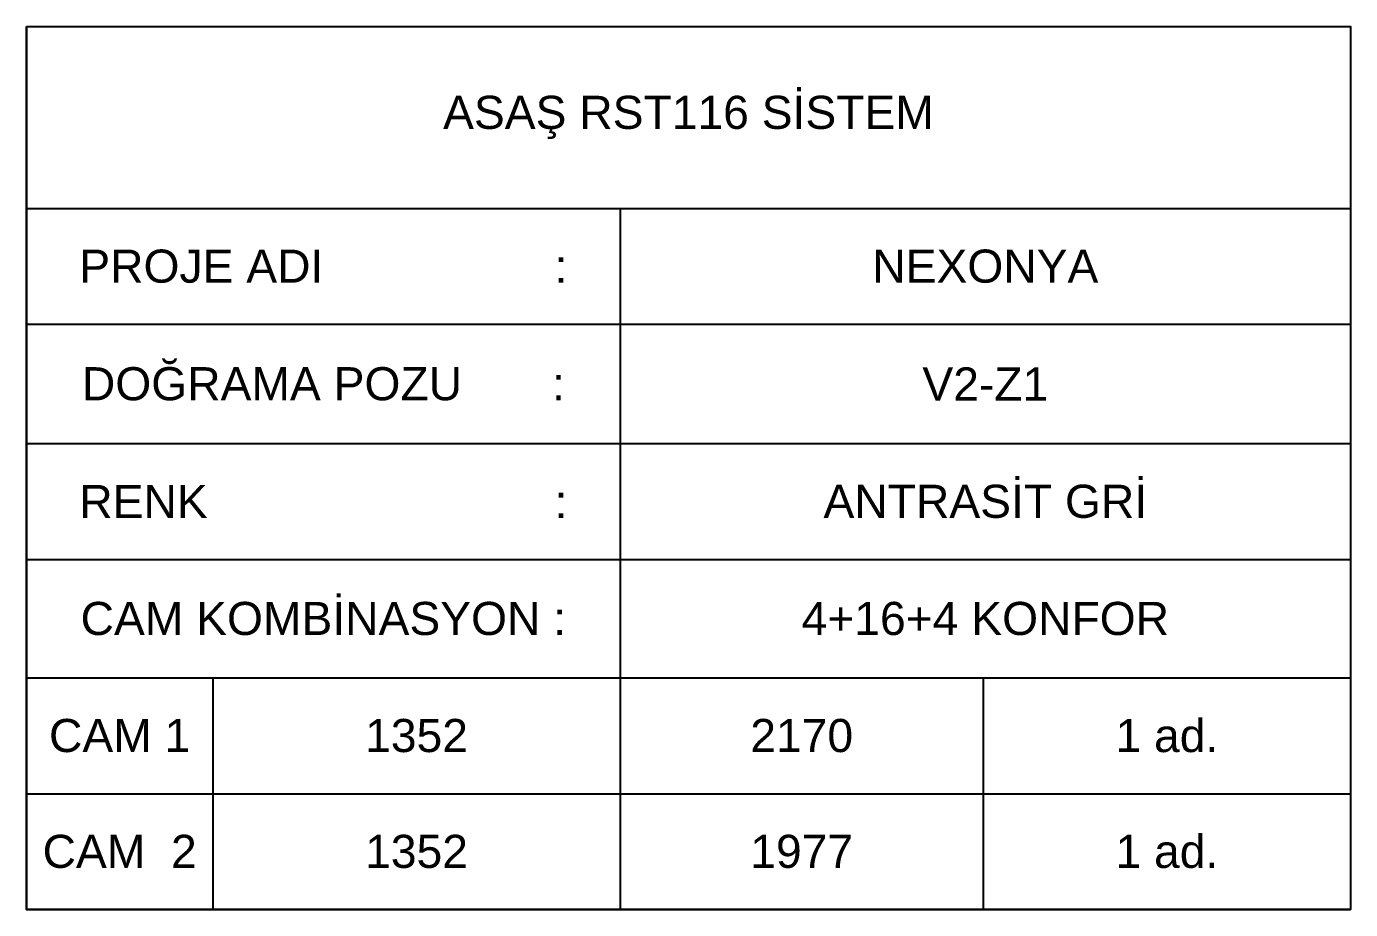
# Model space of a CAD drawing. Header units: millimetres. Extents: x -71832 to -66467, y 2511 to 5495.
# Drawn here: x -67767 to -66467, y 4425 to 5292 of the extents above; entities that cross this region are included whole.
import ezdxf

# ---------------------------------------------------------------- set-up
doc = ezdxf.new("R2010")
doc.units = ezdxf.units.MM
doc.styles.get("Standard").update_dxf_attribs({"font": 'arial.ttf'})

# ---------------------------------------------------------------- blocks, each defined once
blk = doc.blocks.new('*T36')
at = {"color": 0, "linetype": 'ByBlock', "lineweight": -2, "transparency": 16777216}
for p, q in [((0, 0), (1300.1, 0)), ((0, 0), (0, -866.7)), ((1300.1, 0), (1300.1, -866.7)), ((0, -178.7), (1300.1, -178.7)), ((582.9, -178.7), (582.9, -866.7)), ((0, -292.3), (1300.1, -292.3)), ((0, -409.5), (1300.1, -409.5)), ((0, -523.2), (1300.1, -523.2)), ((0, -639.4), (1300.1, -639.4)), ((183.1, -639.4), (183.1, -866.7)), ((939.5, -639.4), (939.5, -866.7)), ((0, -753.1), (1300.1, -753.1)), ((0, -866.7), (1300.1, -866.7))]:
    blk.add_line(p, q, dxfattribs=at)
at = {"color": 0, "transparency": 16777216, "char_height": 32.5, "attachment_point": 5}
for s, insert, width in [('ASAŞ RST116 SİSTEM ', (650, -89.3), 1296.177), ('PROJE ADI                  : ', (291.5, -235.5), 579.017), ('NEXONYA', (941.5, -235.5), 713.26), ('DOĞRAMA POZU       :', (291.5, -350.9), 579.017), ('V2-Z1', (941.5, -350.9), 713.26), ('ANTRASİT GRİ', (941.5, -466.3), 713.26), ('RENK                           : ', (291.5, -466.3), 579.017), ('CAM KOMBİNASYON :', (291.5, -581.3), 579.017), ('4+16+4 KONFOR', (941.5, -581.3), 713.26), ('CAM 1', (91.5, -696.2), 179.157), ('1352', (383, -696.2), 395.959), ('2170', (761.2, -696.2), 352.717), ('1 ad.', (1119.8, -696.2), 356.643), ('CAM  2', (91.5, -809.9), 179.157), ('1352', (383, -809.9), 395.959), ('1977', (761.2, -809.9), 352.717), ('1 ad.', (1119.8, -809.9), 356.643)]:
    blk.add_mtext(s, dxfattribs=dict(at, insert=insert, width=width))

msp = doc.modelspace()

# ---------------------------------------------------------------- linework, layer by layer
msp.add_lwpolyline([(-67767.3, 5291.6), (-66467.2, 5291.6), (-66467.2, 4424.8), (-67767.3, 4424.8)], close=True)

# ---------------------------------------------------------------- block references
msp.add_blockref('*T36', (-67767.3, 5291.6))

doc.saveas('drawing.dxf')
